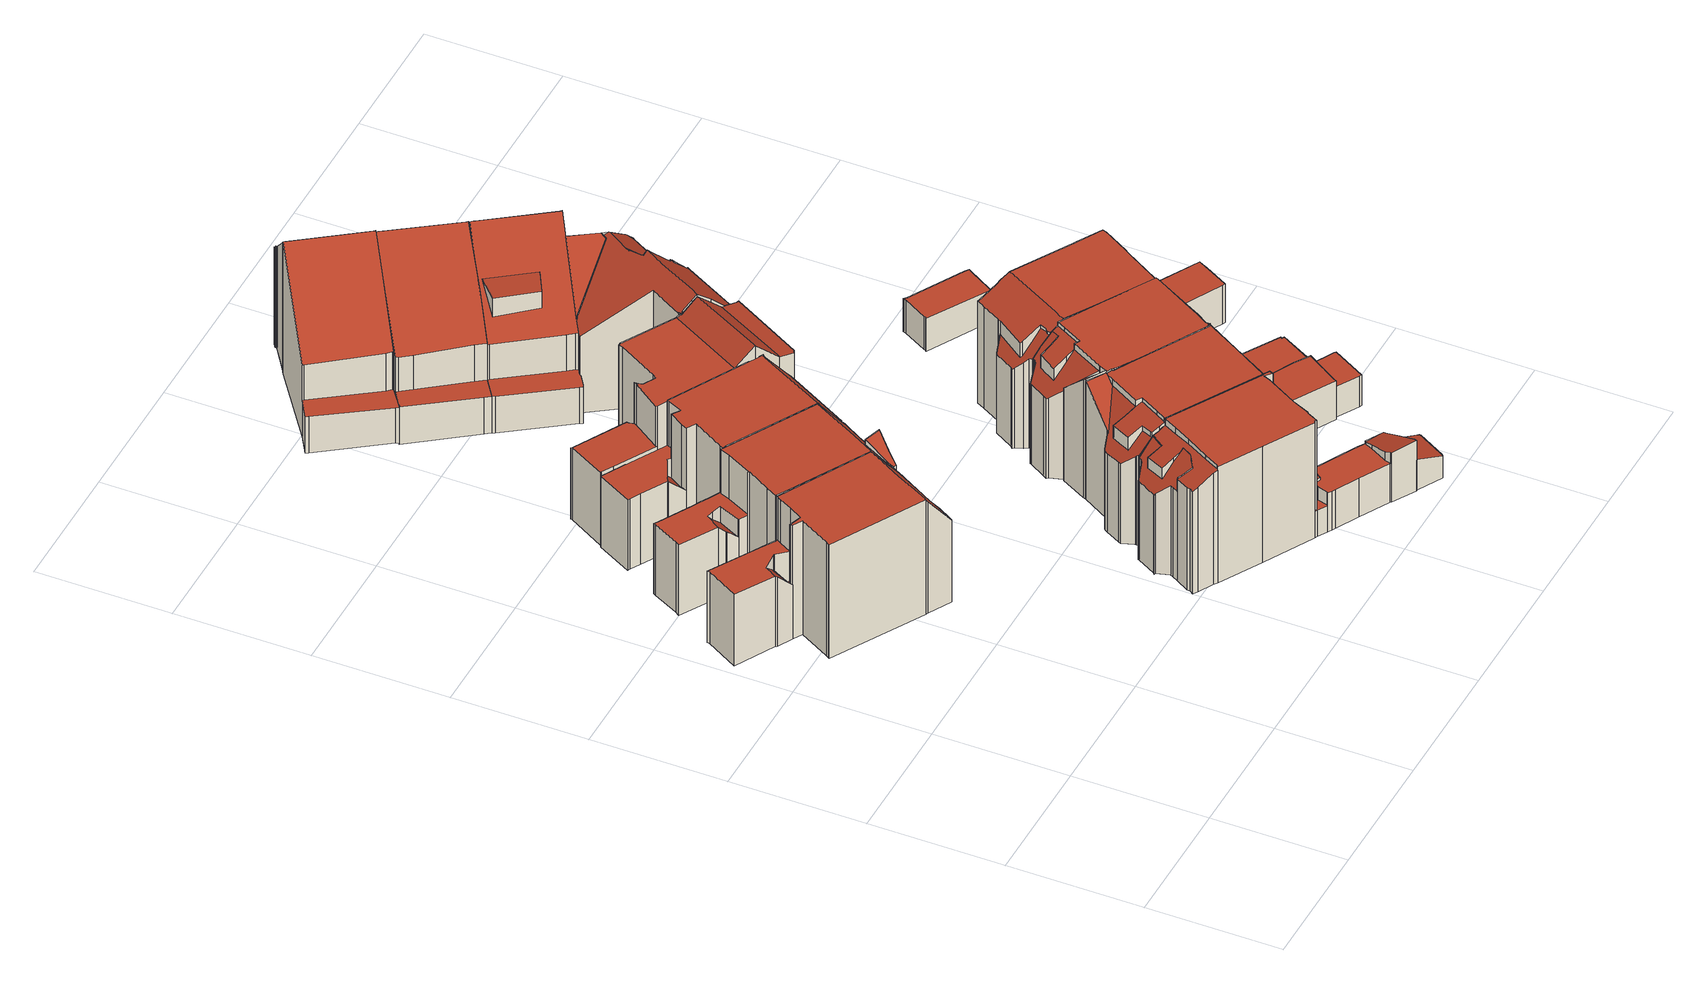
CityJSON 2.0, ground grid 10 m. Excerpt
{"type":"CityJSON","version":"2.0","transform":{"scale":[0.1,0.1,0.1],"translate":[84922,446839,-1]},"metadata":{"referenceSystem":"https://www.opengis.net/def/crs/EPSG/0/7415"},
"CityObjects":{
"building1":{"type":"Building","attributes":{"dak_type":"slanted","data_area":70.29,"data_coverage":0.923,"geconstateerd":false,"gid":18958822,"h_dak_50p":9.53,"h_dak_70p":9.56,"h_dak_max":10.87,"h_dak_min":2.19,"h_maaiveld":-0.213,"kas_warenhuis":false,"lod11_replace":false,"ondergronds_type":"above ground","oorspronkelijkbouwjaar":1921,"pw_actueel":"yes","pw_bron":"ahn3","reconstructie_methode":"tudelft3d-geoflow","reconstruction_skipped":false,"rmse_lod12":2.12,"rmse_lod13":1.29,"rmse_lod22":0.165,"rn":1,"status":"Pand in gebruik","t_run":110.4,"val3dity_codes_lod12":"[]","val3dity_codes_lod13":"[]","val3dity_codes_lod22":"[]"},"children":["building1-1"]},
"building1-1":{"type":"BuildingPart","parents":["building1"],"geometry":[{"type":"Solid","lod":"2.2","boundaries":[[[[0,1,2,3,4,5,6,7,8,9,10,11,12,13,14,15,16,17,18,19,20,21,22,23,24,25,26,27]],[[28,26,25,29]],[[30,31,32,33]],[[34,2,1,35]],[[36,3,2,34]],[[37,5,4,38,39]],[[38,4,3,36]],[[40,16,15,41]],[[42,18,17,43]],[[44,20,19,45]],[[46,47,48,49,50]],[[51,52,27,26,28]],[[53,0,27,52]],[[43,17,16,40]],[[45,19,18,42]],[[54,21,20,44]],[[41,15,14,55]],[[55,14,13,56]],[[50,49,56,57]],[[49,48,58,59]],[[59,60,61]],[[62,12,11,63]],[[57,56,13,12,62]],[[63,11,10,64]],[[65,66,67,68]],[[60,59,58,69,70]],[[71,24,23,31,30]],[[31,23,22,72]],[[72,22,21,54]],[[64,10,9,73]],[[70,69,74,67]],[[75,7,6,76]],[[33,32,66,65]],[[29,25,24,71]],[[68,67,74,47,46]],[[39,38,77,78]],[[73,9,8,79]],[[79,8,7,75]],[[76,6,5,37]],[[35,1,0,53]],[[78,77,52,51]],[[56,49,59,61,80,41,55]],[[60,70,67,66,32,31,72,54,44,45,42,43,40,41,80,61]],[[81,82,29,71,30,33,65,68,46,50,57,62,63,64,73,79,83,84]],[[47,74,69,58,48]],[[76,37,39,78,51,28,29,82,81,84,83,79,75]],[[77,38,36,34,35,53,52]]]],"semantics":{"surfaces":[{"type":"GroundSurface"},{"type":"WallSurface","on_footprint_edge":true},{"type":"WallSurface","on_footprint_edge":false},{"type":"RoofSurface"}],"values":[[0,1,2,1,1,1,1,1,1,1,2,1,1,1,1,1,1,1,2,2,2,1,1,1,2,2,1,1,1,1,2,1,2,1,2,2,1,1,1,1,2,3,3,3,3,3,3]]}}]},
"building2":{"type":"Building","attributes":{"dak_type":"slanted","data_area":67.93,"data_coverage":0.899,"geconstateerd":false,"gid":18958821,"h_dak_50p":9.55,"h_dak_70p":9.58,"h_dak_max":9.79,"h_dak_min":3.27,"h_maaiveld":-0.147,"kas_warenhuis":false,"lod11_replace":false,"ondergronds_type":"above ground","oorspronkelijkbouwjaar":1921,"pw_actueel":"yes","pw_bron":"ahn3","reconstructie_methode":"tudelft3d-geoflow","reconstruction_skipped":false,"rmse_lod12":2.14,"rmse_lod13":0.733,"rmse_lod22":0.143,"rn":1,"status":"Pand in gebruik","t_run":121.41,"val3dity_codes_lod12":"[]","val3dity_codes_lod13":"[]","val3dity_codes_lod22":"[]"},"children":["building2-1"]},
"building2-1":{"type":"BuildingPart","parents":["building2"],"geometry":[{"type":"Solid","lod":"2.2","boundaries":[[[[85,86,87,88,89,90,91,92,93,94,95,96,97,98,99,100,101,102,103,104,105,106,107,108,109,110,111,112,113,114,115,116,117,118,119,120,121]],[[122,93,92,123]],[[124,113,112,125]],[[126,109,108,127]],[[128,107,106,129]],[[130,116,115,131]],[[132,99,98,133]],[[134,135,100,99,132]],[[136,124,137,138]],[[139,114,113,124,136]],[[140,141,142,143]],[[144,117,116,130]],[[145,86,85,146]],[[29,94,93,122]],[[131,115,114,139]],[[147,96,95,148]],[[149,97,96,147]],[[148,95,94,29]],[[123,92,91,150]],[[141,90,89,151]],[[152,153,154,155]],[[151,89,88,156]],[[157,158,150,159]],[[160,161,101,100,135]],[[162,163,135,134]],[[164,111,110,165]],[[125,112,111,164]],[[133,98,97,149]],[[166,105,104,167]],[[129,106,105,166]],[[165,110,109,126]],[[168,118,117,144]],[[169,170,119,118,168]],[[171,172,170,169]],[[173,120,119,170]],[[174,121,120,173]],[[175,176,172,171]],[[159,150,91,90,141,140]],[[143,142,177,153,152]],[[156,88,87,178]],[[146,85,121,174]],[[127,108,107,128]],[[167,104,103,179]],[[180,181,182]],[[183,184,161,160]],[[185,102,101,161]],[[186,187,184,183]],[[179,103,102,185]],[[188,189,163,162]],[[181,180,187,186]],[[138,137,189,188]],[[153,177,176,175]],[[178,87,86,145]],[[155,154,158,157]],[[148,29,190,191,131,139,136,138,188,162,134,132,133,149,147]],[[159,140,143,152,155,157]],[[179,185,161,184,187,180,182,167]],[[182,181,186,183,160,135,163,189,137,124,125,164,165,126,127,128,129,166,167]],[[178,145,146,174,173,170,172,176,177,142,141,151,156]],[[158,154,153,175,171,169,168,144,130,131,191,190,29,122,123,150]]]],"semantics":{"surfaces":[{"type":"GroundSurface"},{"type":"WallSurface","on_footprint_edge":true},{"type":"WallSurface","on_footprint_edge":false},{"type":"RoofSurface"}],"values":[[0,1,1,1,1,1,1,1,2,1,2,1,1,1,1,1,1,1,1,1,2,1,2,1,2,1,1,1,1,1,1,1,1,2,1,1,2,1,2,1,1,1,1,2,2,1,2,1,2,2,2,2,1,2,3,3,3,3,3,3]]}}]},
"building3":{"type":"Building","attributes":{"dak_type":"slanted","data_area":68.79,"data_coverage":0.892,"geconstateerd":false,"gid":17145255,"h_dak_50p":9.55,"h_dak_70p":9.57,"h_dak_max":9.76,"h_dak_min":3.25,"h_maaiveld":-0.171,"kas_warenhuis":false,"lod11_replace":false,"ondergronds_type":"above ground","oorspronkelijkbouwjaar":1921,"pw_actueel":"yes","pw_bron":"ahn3","reconstructie_methode":"tudelft3d-geoflow","reconstruction_skipped":false,"rmse_lod12":2.09,"rmse_lod13":0.769,"rmse_lod22":0.0925,"rn":1,"status":"Pand in gebruik","t_run":99.47,"val3dity_codes_lod12":"[]","val3dity_codes_lod13":"[]","val3dity_codes_lod22":"[]"},"children":["building3-1"]},
"building3-1":{"type":"BuildingPart","parents":["building3"],"geometry":[{"type":"Solid","lod":"2.2","boundaries":[[[[192,193,194,195,196,197,198,199,200,201,202,203,204,205,206,207,208,209,210,211,212,213,214,215,216,217,218]],[[219,192,218,220]],[[221,211,210,222]],[[222,210,209,223]],[[224,208,207,225]],[[226,215,227]],[[223,209,208,224]],[[228,205,204,229]],[[225,207,206,230]],[[231,232,233,234]],[[227,215,214,235]],[[236,237,238,239]],[[235,240,241,242]],[[237,236,230]],[[240,214,213,243]],[[244,212,211,221]],[[245,246,247,248]],[[139,201,200,249]],[[250,199,198,251]],[[246,195,194,252]],[[252,194,193,253]],[[251,198,197,254]],[[254,197,196,255]],[[249,200,199,250]],[[256,203,202,257]],[[230,206,205,228]],[[242,241,258,259]],[[214,240,235]],[[255,196,195,246,245]],[[220,218,217,247]],[[260,216,215,226]],[[248,247,217,216,260]],[[261,262,229,263]],[[263,229,204,203,256]],[[234,233,264,265,261]],[[259,258,232,231]],[[239,238,264,233]],[[243,213,212,244]],[[257,202,201,139]],[[265,262,261]],[[253,193,192,219]],[[240,243,244,221,222,223,224,225,230,236,239,233,232,258,241]],[[234,261,263,256,257,139,249,250,266,267,227,235,242,259,231]],[[264,238,237,230,228,229,262,265]],[[253,219,220,247,246,252]],[[245,248,260,226,227,267,266,250,251,254,255]]]],"semantics":{"surfaces":[{"type":"GroundSurface"},{"type":"WallSurface","on_footprint_edge":true},{"type":"WallSurface","on_footprint_edge":false},{"type":"RoofSurface"}],"values":[[0,1,1,1,1,1,1,1,1,2,1,2,2,2,1,1,2,1,1,1,1,1,1,1,1,1,2,1,1,1,1,1,2,1,2,2,2,1,1,2,1,3,3,3,3,3]]}}]},
"building4":{"type":"Building","attributes":{"dak_type":"slanted","data_area":73.43,"data_coverage":0.914,"geconstateerd":false,"gid":18958820,"h_dak_50p":9.5,"h_dak_70p":9.53,"h_dak_max":10.8,"h_dak_min":5.99,"h_maaiveld":-0.148,"kas_warenhuis":false,"lod11_replace":false,"ondergronds_type":"above ground","oorspronkelijkbouwjaar":1916,"pw_actueel":"yes","pw_bron":"ahn3","reconstructie_methode":"tudelft3d-geoflow","reconstruction_skipped":false,"rmse_lod12":1.56,"rmse_lod13":0.451,"rmse_lod22":0.0338,"rn":1,"status":"Pand in gebruik","t_run":101.87,"val3dity_codes_lod12":"[]","val3dity_codes_lod13":"[]","val3dity_codes_lod22":"[]"},"children":["building4-1"]},
"building4-1":{"type":"BuildingPart","parents":["building4"],"geometry":[{"type":"Solid","lod":"2.2","boundaries":[[[[268,269,270,271,272,273,274,275,276,277,278,279,280,281,282,283,284,285,286,287,288,289,290,291,292,293,294,295,296,297,298]],[[299,290,289,300]],[[301,280,279,302]],[[303,276,275,304]],[[305,281,280,301]],[[304,275,274,306,307]],[[307,306,308,309]],[[306,274,273,310]],[[311,297,296,312]],[[313,272,271,314]],[[314,271,270,315]],[[316,277,276,303]],[[317,278,277,316]],[[318,282,281,305]],[[319,291,290,299]],[[320,292,291,319]],[[300,289,288,321]],[[322,293,292,320]],[[323,284,283,324]],[[324,283,282,318]],[[302,279,278,317]],[[321,288,287,325]],[[326,298,297,311]],[[309,308,327,328]],[[310,273,272,313]],[[329,295,294,330]],[[330,294,293,322]],[[315,270,269,331]],[[332,268,298,326]],[[333,286,285,334]],[[334,285,284,323]],[[325,287,286,333]],[[331,269,268,332]],[[328,327,312,335]],[[335,312,296,295,329]],[[300,321,325,336,322,320,319,299]],[[330,322,336,325,333,334,337]],[[315,331,332,326,311,312,327,308,306,310,313,314]],[[338,329,330,337,334,323,324,318,339]],[[335,329,338,339,318,305,301,302,317,316,303,304,307,309,328]]]],"semantics":{"surfaces":[{"type":"GroundSurface"},{"type":"WallSurface","on_footprint_edge":true},{"type":"WallSurface","on_footprint_edge":false},{"type":"RoofSurface"}],"values":[[0,1,1,1,1,1,2,1,1,1,1,1,1,1,1,1,1,1,1,1,1,1,1,2,1,1,1,1,1,1,1,1,1,2,1,3,3,3,3,3]]}}]},
"building5":{"type":"Building","attributes":{"dak_type":"slanted","data_area":80.38,"data_coverage":0.879,"geconstateerd":false,"gid":18958407,"h_dak_50p":9.59,"h_dak_70p":9.64,"h_dak_max":9.88,"h_dak_min":1.68,"h_maaiveld":-0.199,"kas_warenhuis":false,"lod11_replace":false,"ondergronds_type":"above ground","oorspronkelijkbouwjaar":1921,"pw_actueel":"yes","pw_bron":"ahn3","reconstructie_methode":"tudelft3d-geoflow","reconstruction_skipped":false,"rmse_lod12":3.98,"rmse_lod13":0.868,"rmse_lod22":0.518,"rn":1,"status":"Pand in gebruik","t_run":152.24,"val3dity_codes_lod12":"[]","val3dity_codes_lod13":"[]","val3dity_codes_lod22":"[]"},"children":["building5-1"]},
"building5-1":{"type":"BuildingPart","parents":["building5"],"geometry":[{"type":"Solid","lod":"2.2","boundaries":[[[[340,341,342,343,344,345,346,347,348,349,350,351,352,353,354,355,356,357,358,359,360,361,362,363,364,365,366,367,368,369,370,371,372,373,374,375,376,377,378,379,380,381,382,383,384,385,386,387,388,389]],[[390,357,356,391]],[[392,366,365,393]],[[394,367,366,392,395]],[[396,362,361,397]],[[398,360,359,399]],[[397,361,360,398]],[[400,358,357,390]],[[401,402,403]],[[391,356,355,404]],[[405,349,348,406]],[[407,350,349,405]],[[408,385,384,409]],[[410,411,412,413]],[[406,348,347,414]],[[409,384,383,415]],[[416,381,380,417]],[[418,386,385,408]],[[419,420,421,422]],[[393,365,364,423,424]],[[423,364,363,425]],[[425,363,362,396]],[[426,427,428,429]],[[430,353,352,431]],[[417,380,379,432]],[[432,379,378,433]],[[434,435,436,437]],[[438,439,431,440]],[[440,431,352,351,441]],[[442,443,444,445]],[[446,354,353,430]],[[443,442,403]],[[433,378,377,428]],[[415,383,382,447]],[[447,382,381,416]],[[414,347,346,448]],[[449,450,374,373,451]],[[452,341,340,453]],[[453,340,389,454]],[[455,372,371,456]],[[457,370,369,458]],[[459,368,367,394]],[[460,458,369,368,459]],[[461,462,463,464]],[[465,345,344,466,467]],[[468,469,470,435,434]],[[451,373,372,455]],[[467,466,471,472]],[[466,344,343,473]],[[474,468,475,476]],[[464,463,469,468,474]],[[437,436,450,449]],[[441,351,350,407]],[[444,477,445]],[[445,477,439,438]],[[478,479,448,480]],[[480,448,346,345,465]],[[476,475,411,410]],[[481,482,479,478]],[[483,484,482,481]],[[485,486,387,386,418,487]],[[487,418,488,489]],[[489,488,427,426]],[[490,491,492,493]],[[493,492,486,485]],[[454,389,388,494]],[[495,375,374,450]],[[496,497,498,499]],[[500,376,375,495]],[[494,388,387,486]],[[499,498,491,490]],[[429,428,377,376,500,501]],[[501,500,497,496]],[[472,471,502,503]],[[504,505,342,341,452]],[[503,502,462,461]],[[473,343,342,505]],[[506,507,505,504]],[[404,355,354,446]],[[399,359,358,400]],[[508,509,510,511]],[[402,401,512,513]],[[513,512,514]],[[422,421,514]],[[515,516,509,508]],[[424,423,516,515]],[[517,518,519,520]],[[395,392,518,517]],[[413,412,458,460]],[[456,371,370,457]],[[521,522,507,506]],[[435,470,522,521]],[[511,510,420,419]],[[520,519,484,483]],[[413,460,459,394,395,517,520,483,481,478,480,465,467,472,503,461,464,474,476,410]],[[437,449,451,455,456,457,458,412,411,475,468,434]],[[501,496,499,490,493,485,487,489,426,429]],[[420,510,509,516,423,425,396,397,398,399,400,390,391,404,446,430,431,439,477,444,443,403,402,513,514,421]],[[422,514,512,401,403,442,445,438,440,441,407,405,406,414,448,479,482,484,519,518,392,393,424,515,508,511,419]],[[505,507,522,470,469,463,462,502,471,466,473]],[[435,521,506,504,452,453,454,494,486,492,491,498,497,500,495,450,436]],[[417,432,433,428,427,488,418,408,409,415,447,416]]]],"semantics":{"surfaces":[{"type":"GroundSurface"},{"type":"WallSurface","on_footprint_edge":true},{"type":"WallSurface","on_footprint_edge":false},{"type":"RoofSurface"}],"values":[[0,1,1,1,1,1,1,1,2,1,1,1,1,2,1,1,1,1,2,1,1,1,2,1,1,1,2,2,1,2,1,2,1,1,1,1,1,1,1,1,1,1,1,2,1,2,1,2,1,2,2,2,1,2,2,2,1,2,2,2,1,2,2,2,2,1,1,2,1,1,2,1,2,2,1,2,1,2,1,1,2,2,2,2,2,2,2,2,2,1,2,2,2,2,3,3,3,3,3,3,3,3]]}}]},
"building6":{"type":"Building","attributes":{"dak_type":"slanted","data_area":63.73,"data_coverage":0.899,"geconstateerd":false,"gid":17147229,"h_dak_50p":8.89,"h_dak_70p":9.85,"h_dak_max":11.41,"h_dak_min":3.09,"h_maaiveld":0.076,"kas_warenhuis":false,"lod11_replace":false,"ondergronds_type":"above ground","oorspronkelijkbouwjaar":1927,"pw_actueel":"yes","pw_bron":"ahn3","reconstructie_methode":"tudelft3d-geoflow","reconstruction_skipped":false,"rmse_lod12":2.93,"rmse_lod13":2.27,"rmse_lod22":0.0797,"rn":1,"status":"Pand in gebruik","t_run":150.32,"val3dity_codes_lod12":"[]","val3dity_codes_lod13":"[]","val3dity_codes_lod22":"[]"},"children":["building6-1"]},
"building6-1":{"type":"BuildingPart","parents":["building6"],"geometry":[{"type":"Solid","lod":"2.2","boundaries":[[[[523,524,525,526,527,528,529,530,531,532,533,534,535,536,537,538,539,540,541,542,543,544,545,546,547,548,549,550]],[[551,540,539,552]],[[553,554,555,556]],[[557,544,543,558]],[[558,543,542,559]],[[560,545,544,557]],[[561,529,528,562]],[[563,564,548,547,565]],[[566,567,564,563]],[[568,569,567,566]],[[570,546,545,560]],[[571,535,534,572]],[[562,528,527,573]],[[574,537,536,575]],[[575,536,535,571]],[[565,547,546,570]],[[576,541,540,551]],[[559,542,541,576]],[[577,578,532,531,579]],[[573,527,526,580]],[[581,533,532,578]],[[572,534,533,581]],[[552,539,538,582,583]],[[582,538,537,574]],[[584,585,554,553]],[[583,582,585,584]],[[586,530,529,561]],[[579,531,530,586]],[[556,555,578,577]],[[587,525,524,588]],[[589,549,548,564]],[[580,526,525,587,590]],[[590,587,569,568]],[[588,524,523,591]],[[592,550,549,589]],[[591,523,550,592]],[[556,577,579,593,594,552,583,584,553]],[[585,582,574,575,571,572,581,578,555,554]],[[552,594,593,579,586,561,562,573,580,590,568,566,563,565,570,560,557,558,559,576,551]],[[588,591,592,589,564,567,569,587]]]],"semantics":{"surfaces":[{"type":"GroundSurface"},{"type":"WallSurface","on_footprint_edge":true},{"type":"WallSurface","on_footprint_edge":false},{"type":"RoofSurface"}],"values":[[0,1,2,1,1,1,1,1,2,2,1,1,1,1,1,1,1,1,1,1,1,1,1,1,2,2,1,1,2,1,1,1,2,1,1,1,3,3,3,3]]}}]},
"building7":{"type":"Building","attributes":{"dak_type":"slanted","data_area":62.8,"data_coverage":0.894,"geconstateerd":false,"gid":18954935,"h_dak_50p":8.92,"h_dak_70p":9.88,"h_dak_max":11.65,"h_dak_min":3.03,"h_maaiveld":0.023,"kas_warenhuis":false,"lod11_replace":false,"ondergronds_type":"above ground","oorspronkelijkbouwjaar":1927,"pw_actueel":"yes","pw_bron":"ahn3","reconstructie_methode":"tudelft3d-geoflow","reconstruction_skipped":false,"rmse_lod12":2.79,"rmse_lod13":1.5,"rmse_lod22":0.082,"rn":1,"status":"Pand in gebruik","t_run":142.11,"val3dity_codes_lod12":"[]","val3dity_codes_lod13":"[]","val3dity_codes_lod22":"[]"},"children":["building7-1"]},
"building7-1":{"type":"BuildingPart","parents":["building7"],"geometry":[{"type":"Solid","lod":"2.2","boundaries":[[[[595,596,597,598,599,600,601,602,603,604,605,606,607,608,609,610,611,612,613,614,615,616,617,618,619,620,621]],[[622,596,623]],[[623,596,595,624]],[[625,597,596,622]],[[624,595,621,626]],[[626,621,620,562]],[[627,616,615,628,629]],[[629,628,630,631]],[[631,630,632,633]],[[634,635,609,608,636]],[[637,606,605,638]],[[639,604,603,640]],[[562,620,619,641]],[[638,605,604,639]],[[641,619,618,561]],[[642,607,606,637]],[[643,614,613,644]],[[628,615,614,643]],[[644,613,612,645]],[[646,610,609,635]],[[636,608,607,642]],[[647,601,600,648]],[[649,602,601,647]],[[640,603,602,649]],[[650,611,610,646]],[[651,652,622,623]],[[633,632,653,654]],[[654,653,635,634]],[[655,617,616,627]],[[561,618,617,655]],[[648,600,599,652,651]],[[656,598,597,625]],[[652,599,598,656]],[[645,612,611,650]],[[642,657,658,627,629,631,633,654,634,636]],[[653,632,630,628,643,644,645,650,646,635]],[[639,640,649,647,648,651,623,624,626,562,641,561,655,627,658,657,642,637,638]],[[652,656,625,622]]]],"semantics":{"surfaces":[{"type":"GroundSurface"},{"type":"WallSurface","on_footprint_edge":true},{"type":"WallSurface","on_footprint_edge":false},{"type":"RoofSurface"}],"values":[[0,1,1,1,1,1,1,2,2,1,1,1,1,1,1,1,1,1,1,1,1,1,1,1,1,2,2,2,1,1,1,1,1,1,3,3,3,3]]}}]},
"building8":{"type":"Building","attributes":{"dak_type":"slanted","data_area":86.64,"data_coverage":0.91,"geconstateerd":false,"gid":17147215,"h_dak_50p":9.63,"h_dak_70p":9.66,"h_dak_max":9.9,"h_dak_min":1.99,"h_maaiveld":-0.225,"kas_warenhuis":false,"lod11_replace":false,"ondergronds_type":"above ground","oorspronkelijkbouwjaar":1921,"pw_actueel":"yes","pw_bron":"ahn3","reconstructie_methode":"tudelft3d-geoflow","reconstruction_skipped":false,"rmse_lod12":3.9,"rmse_lod13":1.03,"rmse_lod22":0.169,"rn":1,"status":"Pand in gebruik","t_run":165.43,"val3dity_codes_lod12":"[]","val3dity_codes_lod13":"[]","val3dity_codes_lod22":"[]"},"children":["building8-1"]},
"building8-1":{"type":"BuildingPart","parents":["building8"],"geometry":[{"type":"Solid","lod":"2.2","boundaries":[[[[659,660,661,662,663,664,665,666,667,668,669,670,671,672,673,674,675,364,363,676,677,678,679,680,681,682,683,684,685,686,687,688,689,690,691,692]],[[693,684,683,694]],[[695,696,697,698]],[[699,700,701]],[[702,703,704,705]],[[706,679,678,707]],[[708,675,674,709]],[[710,711,687,686,712]],[[711,710,701]],[[713,688,687,711]],[[714,423,364,675,708]],[[715,716,696,695]],[[717,666,665,718,719]],[[720,662,661,721]],[[722,676,363,723]],[[724,677,676,722]],[[707,678,677,724]],[[725,682,681,726]],[[727,685,684,693,728]],[[712,686,685,727]],[[729,730,709,731]],[[731,709,674,673,703,702]],[[732,733,734,735]],[[736,670,669,737]],[[738,671,670,736]],[[739,740,691,690,741]],[[742,743,740,739]],[[741,690,689,744]],[[721,661,660,745]],[[746,747,745,748]],[[749,659,692,750]],[[694,683,751]],[[751,683,682,725]],[[698,697,423,714]],[[752,753,733,732]],[[700,699,753,752]],[[705,704,743,742]],[[718,665,664,754]],[[754,664,663,755]],[[755,663,662,720]],[[719,718,756,757]],[[757,756,747,746]],[[758,680,679,706]],[[726,681,680,758]],[[759,760,761,762]],[[728,693,763]],[[760,759,753]],[[744,689,688,713]],[[723,363,364,423]],[[762,761,716,715]],[[703,673,672,764]],[[737,669,668,765]],[[765,668,667,766]],[[735,734,730,729]],[[748,745,660,659,749]],[[750,692,691,740]],[[764,672,671,738]],[[766,667,666,717]],[[709,730,734,733,753,759,762,715,695,698,714,708]],[[728,763,699,701,710,712,727]],[[755,720,721,745,747,756,718,754]],[[716,761,760,753,699,763,693,694,751,725,726,758,706,707,724,722,723,423,697,696]],[[741,744,713,711,701,700,752,732,735,729,731,702,705,742,739]],[[764,738,736,737,765,766,717,719,757,746,748,749,750,740,743,704,703]]]],"semantics":{"surfaces":[{"type":"GroundSurface"},{"type":"WallSurface","on_footprint_edge":true},{"type":"WallSurface","on_footprint_edge":false},{"type":"RoofSurface"}],"values":[[0,1,2,2,2,1,1,1,2,1,1,2,1,1,1,1,1,1,1,1,2,1,2,1,1,1,2,1,1,2,1,1,1,2,2,2,2,1,1,1,2,2,1,1,2,2,2,1,1,2,1,1,1,2,1,1,1,1,3,3,3,3,3,3]]}}]},
"building9":{"type":"Building","attributes":{"dak_type":"slanted","data_area":62.8,"data_coverage":0.889,"geconstateerd":false,"gid":18958753,"h_dak_50p":8.84,"h_dak_70p":9.79,"h_dak_max":11.39,"h_dak_min":3.06,"h_maaiveld":-0.042,"kas_warenhuis":false,"lod11_replace":false,"ondergronds_type":"above ground","oorspronkelijkbouwjaar":1927,"pw_actueel":"yes","pw_bron":"ahn3","reconstructie_methode":"tudelft3d-geoflow","reconstruction_skipped":false,"rmse_lod12":2.94,"rmse_lod13":2.74,"rmse_lod22":0.218,"rn":1,"status":"Pand in gebruik","t_run":107.09,"val3dity_codes_lod12":"[]","val3dity_codes_lod13":"[]","val3dity_codes_lod22":"[]"},"children":["building9-1"]},
"building9-1":{"type":"BuildingPart","parents":["building9"],"geometry":[{"type":"Solid","lod":"2.2","boundaries":[[[[767,768,769,770,771,772,773,610,609,774,775,776,777,606,778,779,780,781,782,783,784,785,786,787,788,789,790,791,792]],[[793,782,781,794]],[[795,778,606,796]],[[646,610,773,797]],[[798,775,774,799]],[[800,772,771,801]],[[802,789,788,803]],[[801,771,770,804]],[[804,770,769,805]],[[796,606,777,806]],[[807,776,775,798]],[[808,792,791,809]],[[810,790,789,802]],[[797,773,772,800]],[[811,635,812,813]],[[635,609,610,646]],[[814,767,792,808]],[[815,816,817]],[[818,819,816,815]],[[809,791,790,810]],[[820,779,778,795]],[[799,774,609,635,811]],[[819,818,821]],[[806,777,776,807]],[[822,823,794,824]],[[825,805,769,768,826]],[[827,828,805,825]],[[813,812,829,830]],[[826,768,767,814]],[[824,794,781,780,831]],[[831,780,779,820]],[[823,785,784,832]],[[832,784,783,833]],[[833,783,782,793]],[[834,787,786,835]],[[803,788,787,834]],[[835,786,785,823,822]],[[830,829,828,827]],[[635,646,797,800,801,804,805,828,829,812]],[[822,824,831,820,795,796,806,836,837,838,809,810,802,803,834,835]],[[806,807,798,799,811,813,830,827,825,826,814,808,809,838,837,836],[821,817,816,819]],[[821,818,815,817]],[[833,793,794,823,832]]]],"semantics":{"surfaces":[{"type":"GroundSurface"},{"type":"WallSurface","on_footprint_edge":true},{"type":"WallSurface","on_footprint_edge":false},{"type":"RoofSurface"}],"values":[[0,1,1,1,1,1,1,1,1,1,1,1,1,1,2,1,1,2,2,1,1,1,2,1,2,1,2,2,1,1,1,1,1,1,1,1,1,2,3,3,3,3,3]]}}]},
"building10":{"type":"Building","attributes":{"dak_type":"slanted","data_area":62.67,"data_coverage":0.908,"geconstateerd":false,"gid":18958747,"h_dak_50p":9.16,"h_dak_70p":9.76,"h_dak_max":10.77,"h_dak_min":6.38,"h_maaiveld":-0.145,"kas_warenhuis":false,"lod11_replace":false,"ondergronds_type":"above ground","oorspronkelijkbouwjaar":1914,"pw_actueel":"yes","pw_bron":"ahn3","reconstructie_methode":"tudelft3d-geoflow","reconstruction_skipped":false,"rmse_lod12":1.14,"rmse_lod13":1.15,"rmse_lod22":0.0331,"rn":1,"status":"Pand in gebruik","t_run":98.37,"val3dity_codes_lod12":"[]","val3dity_codes_lod13":"[]","val3dity_codes_lod22":"[]"},"children":["building10-1"]},
"building10-1":{"type":"BuildingPart","parents":["building10"],"geometry":[{"type":"Solid","lod":"2.2","boundaries":[[[[839,840,285,841,284,283,842,843,844,845,846,847,848,849,850,851,852,853,854,855,856,857,858,859,860,861,862,863]],[[864,863,862,865]],[[866,867,868,869]],[[870,871,872,873]],[[871,857,856,874]],[[875,842,876]],[[877,283,284,878]],[[876,842,283,877]],[[878,284,841,879]],[[880,846,845,881]],[[882,853,852,883]],[[867,847,846,880]],[[884,849,848,885]],[[886,285,840,887]],[[888,849,884]],[[889,890,891]],[[892,854,853,882]],[[893,855,854,892]],[[885,848,847,867,866]],[[894,851,850,895]],[[895,850,849,888]],[[879,841,285,886]],[[896,839,863,864]],[[897,844,843,898]],[[898,843,842,875]],[[881,845,844,897]],[[874,856,855,893]],[[883,852,851,894]],[[899,900,890,889]],[[887,840,839,896]],[[901,859,858,902]],[[903,860,859,901]],[[869,868,900,899]],[[873,872,904,905]],[[906,907,908,909]],[[902,858,857,871,870]],[[905,904,910,911]],[[912,861,860,903]],[[865,862,861,912]],[[909,908,913]],[[914,915,907,906]],[[911,910,915,914]],[[869,899,889,916,885,866]],[[910,904,872,871,874,893,892,882,891,917,913,908,907,915]],[[902,870,873,905,911,914,918,919,886,887,896,864,865,912,903,901]],[[882,883,894,895,888,884,885,916,889,891]],[[917,891,890,900,868,867,880,881,897,898,875,876,877,878,879,886,919,918,914,906,909,913]]]],"semantics":{"surfaces":[{"type":"GroundSurface"},{"type":"WallSurface","on_footprint_edge":true},{"type":"WallSurface","on_footprint_edge":false},{"type":"RoofSurface"}],"values":[[0,1,2,2,1,1,1,1,1,1,1,1,1,1,1,2,1,1,1,1,1,1,1,1,1,1,1,1,2,1,1,1,2,2,2,1,2,1,1,2,2,2,3,3,3,3,3]]}}]},
"building11":{"type":"Building","attributes":{"dak_type":"slanted","data_area":78.03,"data_coverage":0.908,"geconstateerd":false,"gid":17145716,"h_dak_50p":9.64,"h_dak_70p":9.69,"h_dak_max":9.92,"h_dak_min":1.93,"h_maaiveld":-0.222,"kas_warenhuis":false,"lod11_replace":false,"ondergronds_type":"above ground","oorspronkelijkbouwjaar":1921,"pw_actueel":"yes","pw_bron":"ahn3","reconstructie_methode":"tudelft3d-geoflow","reconstruction_skipped":false,"rmse_lod12":3.6,"rmse_lod13":0.587,"rmse_lod22":0.362,"rn":1,"status":"Pand in gebruik","t_run":123.56,"val3dity_codes_lod12":"[]","val3dity_codes_lod13":"[]","val3dity_codes_lod22":"[]"},"children":["building11-1"]},
"building11-1":{"type":"BuildingPart","parents":["building11"],"geometry":[{"type":"Solid","lod":"2.2","boundaries":[[[[920,921,922,923,924,925,926,927,928,929,688,930,686,931,932,933,934,935,936,937,938,939,940,941,942,943,944,945,946,947,948,949,950,951,952,953,954,955,956]],[[957,940,939,958]],[[959,935,934,960]],[[958,939,938,961]],[[962,963,964,965]],[[961,938,937,966]],[[967,953,952,968]],[[969,954,953,967]],[[970,930,688,971]],[[965,964,972,973]],[[974,944,943,975]],[[976,941,940,957]],[[977,923,922,978]],[[979,980,981]],[[982,983,980,984]],[[960,934,933,985]],[[966,937,936,986]],[[987,988,981]],[[988,987,989,990]],[[990,989,932,931,991]],[[985,933,932,989]],[[992,993,994]],[[984,980,979,993,992]],[[971,688,929,995]],[[968,952,951,996]],[[996,951,950,997]],[[998,924,923,977,999]],[[1000,1001,1002,1003]],[[1004,1005,1006,1007]],[[1008,1009,1010,1011]],[[1012,942,941,976]],[[975,943,942,1012]],[[1013,945,944,974]],[[1014,927,926,1015]],[[1016,949,948,1017]],[[1018,1017,948,947,1019]],[[997,950,949,1016]],[[991,931,686,1020]],[[1021,970,994]],[[1022,928,927,1014]],[[1023,925,924,998]],[[1020,686,930,970,1021]],[[986,936,935,959]],[[1024,1025,963,962]],[[1025,1024,1026]],[[1027,920,956,1028]],[[1028,956,955,1029]],[[1029,955,954,969]],[[1030,1031,983,982]],[[1032,946,945,1013]],[[973,972,983]],[[1033,1032,1034,1035]],[[1035,1034,1031,1030]],[[1036,1037,1038,1039]],[[1040,1041,1037,1036]],[[1011,1010,1005,1004]],[[978,922,921,1006]],[[999,977,1041,1040]],[[1039,1038,1042,1043]],[[1019,947,946,1032,1033]],[[1043,1042,1044,1001,1000]],[[1001,1044,1009,1008]],[[1003,1002,1017,1018]],[[1015,926,925,1023]],[[995,929,928,1022]],[[1007,1006,921,920,1027]],[[1020,1021,994,993,979,981,988,990,991]],[[1028,1029,969,967,968,996,997,1016,1017,1002,1001,1008,1011,1004,1007,1027]],[[965,973,983,1031,1034,1032,1013,1026,1024,962]],[[972,964,963,1025,1026,1013,974,975,1012,976,957,958,961,966,986,959,960,985,989,987,981,980,983]],[[1042,1038,1037,1041,977,978,1006,1005,1010,1009,1044]],[[1015,1023,998,999,1040,1036,1039,1043,1000,1003,1018,1019,1033,1035,1030,982,984,992,994,970,971,995,1022,1014]]]],"semantics":{"surfaces":[{"type":"GroundSurface"},{"type":"WallSurface","on_footprint_edge":true},{"type":"WallSurface","on_footprint_edge":false},{"type":"RoofSurface"}],"values":[[0,1,1,1,2,1,1,1,1,2,1,1,1,2,2,1,1,2,2,1,1,2,2,1,1,1,1,2,2,2,1,1,1,1,1,1,1,1,2,1,1,1,1,2,2,1,1,1,2,1,2,2,2,2,2,2,1,2,2,1,2,2,2,1,1,1,3,3,3,3,3,3]]}}]},
"building12":{"type":"Building","attributes":{"dak_type":"slanted","data_area":75.1,"data_coverage":0.887,"geconstateerd":false,"gid":18958508,"h_dak_50p":9.64,"h_dak_70p":9.7,"h_dak_max":9.93,"h_dak_min":1.99,"h_maaiveld":-0.189,"kas_warenhuis":false,"lod11_replace":false,"ondergronds_type":"above ground","oorspronkelijkbouwjaar":1921,"pw_actueel":"yes","pw_bron":"ahn3","reconstructie_methode":"tudelft3d-geoflow","reconstruction_skipped":false,"rmse_lod12":3.51,"rmse_lod13":0.617,"rmse_lod22":0.273,"rn":1,"status":"Pand in gebruik","t_run":130.28,"val3dity_codes_lod12":"[]","val3dity_codes_lod13":"[]","val3dity_codes_lod22":"[]"},"children":["building12-1"]},
"building12-1":{"type":"BuildingPart","parents":["building12"],"geometry":[{"type":"Solid","lod":"2.2","boundaries":[[[[1045,1046,1047,1048,1049,1050,1051,1052,1053,1054,943,1055,1056,1057,1058,1059,1060,1061,1062,1063,1064,1065,1066,1067,1068,1069,1070,1071,1072,1073,1074,1075,1076,1077,1078,1079,1080,1081]],[[1082,1060,1059,1083]],[[1084,1061,1060,1082]],[[1085,1046,1045,1086]],[[1087,1088,1089,1090]],[[1091,1092,1093,1094]],[[1095,1061,1084]],[[1096,1056,1055,1097]],[[1098,1057,1056,1096]],[[1099,1063,1062,1100,1101]],[[1102,1066,1065,1103]],[[1104,1048,1047,1105]],[[1106,1064,1063,1099]],[[1107,1072,1071,1108]],[[1109,1081,1080,1110]],[[1086,1045,1081,1109]],[[1111,1073,1072,1107]],[[1112,1113,1114,1115]],[[1116,1117,1113,1112]],[[1110,1080,1079,1118]],[[1103,1065,1064,1106]],[[1119,1067,1066,1102]],[[1120,1068,1067,1119]],[[1115,1114,1074,1073,1111]],[[1121,1104,1117,1116]],[[1122,1123,1054,1053,1124]],[[1125,1052,1051,1126]],[[1127,1070,1069,1128]],[[1129,1077,1076,1130]],[[1131,1078,1077,1129]],[[1128,1069,1068,1120]],[[1108,1071,1070,1127]],[[1130,1076,1075,1132]],[[1133,943,1054,1123]],[[1134,1135,1123,1122]],[[1100,1062,1061,1095]],[[1101,1100,1088,1087]],[[1083,1059,1058,1136]],[[1136,1058,1057,1098]],[[1090,1089,1092,1091]],[[1137,1138,1135,1134]],[[1139,1050,1049,1140]],[[1124,1053,1052,1125]],[[1097,1055,943,1133]],[[1126,1051,1050,1139]],[[1140,1049,1048,1104,1121]],[[1094,1093,1138,1137]],[[1132,1075,1074,1114]],[[1118,1079,1078,1131]],[[1105,1047,1046,1085]],[[1097,1133,1123,1135,1138,1093,1092,1089,1088,1100,1095,1084,1082,1083,1136,1098,1096]],[[1137,1134,1122,1124,1125,1126,1141,1142,1108,1127,1128,1120,1119,1102,1103,1106,1099,1101,1087,1090,1091,1094]],[[1139,1140,1121,1116,1112,1115,1111,1107,1108,1142,1141,1126]],[[1104,1105,1085,1086,1109,1110,1118,1131,1129,1130,1132,1114,1113,1117]]]],"semantics":{"surfaces":[{"type":"GroundSurface"},{"type":"WallSurface","on_footprint_edge":true},{"type":"WallSurface","on_footprint_edge":false},{"type":"RoofSurface"}],"values":[[0,1,1,1,2,2,1,1,1,1,1,1,1,1,1,1,1,2,2,1,1,1,1,1,2,1,1,1,1,1,1,1,1,1,2,1,2,1,1,2,2,1,1,1,1,1,2,1,1,1,3,3,3,3]]}}]},
"building13":{"type":"Building","attributes":{"dak_type":"horizontal","data_area":10.61,"data_coverage":0.812,"geconstateerd":false,"gid":18958510,"h_dak_50p":2.64,"h_dak_70p":2.65,"h_dak_max":2.8,"h_dak_min":2.58,"h_maaiveld":-0.087,"kas_warenhuis":false,"lod11_replace":false,"ondergronds_type":"above ground","oorspronkelijkbouwjaar":1963,"pw_actueel":"yes","pw_bron":"ahn3","reconstructie_methode":"tudelft3d-geoflow","reconstruction_skipped":false,"rmse_lod12":0.025,"rmse_lod13":0.026,"rmse_lod22":0.0172,"rn":1,"status":"Pand in gebruik","t_run":29.34,"val3dity_codes_lod12":"[]","val3dity_codes_lod13":"[]","val3dity_codes_lod22":"[]"},"children":["building13-1"]},
"building13-1":{"type":"BuildingPart","parents":["building13"],"geometry":[{"type":"Solid","lod":"2.2","boundaries":[[[[1143,1144,1145,1146,1147,1148,1149,1150,1151,1152,1153,1154]],[[1155,1145,1144,1156]],[[1157,1149,1148,1158]],[[1159,1150,1149,1157]],[[1160,1154,1153,1161]],[[1162,1143,1154,1160]],[[1158,1148,1147,1163]],[[1156,1144,1143,1162]],[[1161,1153,1152,1164]],[[1165,1151,1150,1159]],[[1164,1152,1151,1165]],[[1166,1146,1145,1155]],[[1163,1147,1146,1166]],[[1156,1162,1160,1161,1164,1165,1159,1157,1158,1163,1166,1155]]]],"semantics":{"surfaces":[{"type":"GroundSurface"},{"type":"WallSurface","on_footprint_edge":true},{"type":"RoofSurface"}],"values":[[0,1,1,1,1,1,1,1,1,1,1,1,1,2]]}}]}
},
"vertices":[
[145,278,8],[146,268,8],[142,262,8],[138,254,8],[134,257,8],[128,247,8],[127,245,8],[110,254,8],[108,255,8],[41,293,8],[42,294,8],[43,296,8],[56,319,8],[49,323,8],[38,329,8],[37,330,8],[8,346,8],[22,370,8],[22,372,8],[24,371,8],[51,356,8],[60,351,8],[70,345,8],[71,345,8],[76,342,8],[137,308,8],[156,298,8],[156,297,8],[156,298,78],[137,308,106],[71,345,105],[71,345,68],[71,344,68],[71,344,105],[142,262,44],[146,268,44],[138,254,44],[128,247,78],[134,257,43],[134,257,78],[8,346,69],[37,330,68],[22,372,69],[22,370,69],[51,356,68],[24,371,69],[58,322,105],[58,322,45],[49,325,42],[49,325,54],[49,325,105],[156,297,78],[156,297,43],[145,278,43],[60,351,68],[38,329,67],[49,323,54],[49,323,105],[55,340,39],[55,340,56],[55,340,68],[42,339,68],[56,319,105],[43,296,105],[42,294,105],[69,341,105],[69,341,68],[64,332,68],[64,332,105],[57,340,39],[57,340,68],[76,342,105],[70,345,68],[41,293,105],[64,332,43],[110,254,103],[127,245,78],[138,266,43],[138,266,78],[108,255,106],[39,333,68],[122,281,106],[134,302,106],[109,256,106],[116,269,106],
[175,320,9],[173,318,9],[170,312,9],[168,309,9],[165,304,9],[157,299,9],[155,300,9],[155,299,9],[149,302,9],[137,308,9],[80,340,9],[71,345,9],[70,345,9],[75,354,9],[85,371,9],[84,372,9],[78,375,9],[70,380,9],[70,381,9],[65,384,9],[38,400,9],[40,403,9],[50,422,9],[51,424,9],[54,422,9],[79,408,9],[83,406,9],[90,402,9],[98,398,9],[99,397,9],[166,360,9],[184,351,9],[184,350,9],[185,349,9],[176,334,9],[174,330,9],[175,322,9],[149,302,88],[155,299,80],[98,398,69],[90,402,69],[54,422,69],[51,424,69],[50,422,69],[40,403,69],[184,351,80],[166,360,106],[85,371,106],[75,354,106],[84,372,106],[84,372,69],[98,398,106],[97,397,69],[97,397,106],[99,397,106],[157,299,82],[157,299,51],[160,306,51],[160,306,90],[184,350,80],[173,318,52],[175,320,52],[71,345,106],[80,340,106],[70,345,106],[155,300,81],[165,304,52],[165,315,101],[165,315,79],[156,321,93],[156,321,97],[168,309,52],[155,304,84],[155,304,83],[155,300,82],[78,375,69],[78,375,54],[85,372,106],[85,372,69],[83,406,69],[79,408,69],[38,400,69],[65,384,69],[185,349,78],[176,334,78],[176,334,52],[175,333,79],[175,333,52],[174,330,52],[175,322,52],[169,322,79],[169,322,52],[165,315,51],[170,312,52],[70,381,63],[77,394,63],[77,394,69],[72,395,69],[78,376,69],[78,376,54],[70,380,63],[85,392,69],[85,392,55],[94,390,106],[94,390,69],[138,309,106],[147,325,106],
[203,383,8],[204,373,8],[195,356,8],[188,353,8],[186,352,8],[185,350,8],[169,359,8],[167,360,8],[102,396,8],[99,397,8],[101,400,8],[114,423,8],[107,427,8],[95,434,8],[94,434,8],[75,445,8],[68,449,8],[66,450,8],[80,476,8],[81,476,8],[110,460,8],[123,453,8],[128,450,8],[196,413,8],[213,404,8],[212,401,8],[213,400,8],[203,383,43],[213,400,44],[81,476,68],[80,476,68],[66,450,68],[68,449,68],[75,445,68],[196,413,105],[196,413,106],[95,434,67],[107,427,53],[94,434,68],[122,438,106],[122,438,68],[116,442,68],[116,442,106],[128,450,106],[97,436,68],[97,436,66],[114,444,54],[114,444,68],[128,450,68],[127,450,68],[127,450,106],[123,453,68],[110,460,68],[188,353,77],[188,353,42],[212,401,44],[212,401,80],[102,396,106],[167,360,106],[169,359,102],[195,356,43],[204,373,43],[185,350,78],[186,352,78],[114,423,106],[101,400,106],[127,449,68],[127,449,106],[213,404,80],[109,431,106],[109,431,53],[107,427,106],[116,442,52],[109,431,52],[167,361,106],[194,411,106],
[80,476,9],[96,504,9],[96,505,9],[97,504,9],[135,483,9],[135,481,9],[136,478,9],[136,475,9],[137,472,9],[146,467,9],[148,470,9],[165,500,9],[166,503,9],[168,503,9],[207,481,9],[209,479,9],[209,478,9],[220,472,9],[225,470,9],[238,463,9],[248,457,9],[250,456,9],[220,402,9],[219,402,9],[218,401,9],[208,407,9],[190,416,9],[176,424,9],[120,454,9],[90,471,9],[81,476,9],[220,402,95],[250,456,95],[166,503,105],[165,500,105],[137,472,105],[136,475,105],[168,503,105],[136,478,70],[136,478,105],[135,476,70],[135,476,105],[135,481,70],[90,471,71],[120,454,71],[135,483,70],[97,504,70],[96,505,70],[146,467,105],[148,470,105],[207,481,105],[219,402,95],[218,401,95],[248,457,95],[208,407,97],[209,478,107],[209,479,107],[238,463,97],[81,476,71],[120,455,71],[120,455,105],[176,424,106],[190,416,117],[96,504,70],[80,476,71],[225,470,111],[220,472,116],[120,454,105],[209,408,97],[191,418,117],[177,425,105],[206,479,105],
[300,50,8],[298,51,8],[295,53,8],[288,57,8],[286,58,8],[249,78,8],[218,96,8],[215,98,8],[204,104,8],[201,106,8],[203,109,8],[203,111,8],[209,121,8],[211,125,8],[212,127,8],[209,137,8],[208,137,8],[209,138,8],[217,152,8],[217,153,8],[218,153,8],[227,155,8],[228,156,8],[229,158,8],[239,153,8],[243,150,8],[248,148,8],[316,110,8],[321,107,8],[320,104,8],[319,101,8],[322,100,8],[311,81,8],[309,75,8],[312,73,8],[346,55,8],[351,52,8],[364,45,8],[372,41,8],[376,38,8],[388,32,8],[389,31,8],[389,30,8],[377,9,8],[376,8,8],[358,18,8],[357,18,8],[340,28,8],[339,29,8],[317,41,8],[209,138,75],[208,137,75],[248,148,102],[243,150,99],[316,110,106],[248,148,107],[228,156,84],[227,155,83],[218,153,76],[217,153,75],[217,152,75],[227,120,101],[227,120,102],[224,118,101],[209,137,76],[201,106,95],[204,104,97],[203,109,95],[358,18,34],[376,8,27],[313,103,106],[313,103,43],[315,108,43],[315,108,106],[215,98,103],[377,9,27],[389,31,27],[388,32,27],[357,18,34],[216,135,93],[216,135,84],[224,131,94],[224,131,97],[239,153,96],[239,153,97],[229,158,84],[363,42,44],[363,42,37],[364,45,37],[364,45,43],[211,125,84],[209,121,84],[376,38,32],[372,41,34],[300,65,43],[300,65,41],[305,63,41],[305,63,43],[210,121,95],[210,121,85],[209,121,94],[203,111,95],[218,114,100],[218,114,97],[212,119,89],[212,119,96],[212,127,84],[389,30,27],[218,96,104],[312,73,43],[312,73,41],[309,75,43],[298,51,41],[300,50,41],[317,41,41],[311,81,43],[322,100,43],[319,101,43],[320,104,43],[321,107,106],[320,104,106],[292,64,106],[292,64,30],[293,66,30],[293,66,106],[249,78,107],[286,58,30],[286,58,106],[294,67,43],[294,67,30],[300,65,30],[288,59,30],[288,59,106],[288,57,30],[294,67,106],[300,80,43],[300,80,106],[212,119,88],[219,97,107],[219,97,104],[218,96,107],[225,108,107],[225,108,104],[235,125,107],[235,125,103],[340,28,50],[340,28,41],[357,18,51],[358,20,35],[358,20,51],[341,33,48],[341,33,41],[340,29,41],[340,29,50],[339,29,41],[346,55,41],[350,51,43],[350,51,41],[348,46,41],[348,46,44],[351,52,41],[351,52,43],[289,58,30],[289,58,106],[295,53,41],[295,53,30],[296,54,41],[296,54,30],[233,143,97],[233,143,95],[223,149,83],[223,149,92],[231,127,101],[231,127,102],[229,128,100],[239,152,97],[239,152,96],[247,147,107],[247,147,102],[242,138,102],[242,138,107],[298,61,41],[298,61,30],
[193,735,11],[194,734,11],[193,728,11],[193,724,11],[207,704,11],[208,703,11],[204,701,11],[202,699,11],[183,686,11],[131,649,11],[118,639,11],[116,638,11],[115,640,11],[82,687,11],[81,689,11],[95,698,11],[147,736,11],[152,739,11],[168,750,11],[169,751,11],[170,752,11],[169,752,11],[172,754,11],[173,753,11],[176,749,11],[180,748,11],[185,747,11],[185,746,11],[152,739,118],[147,736,124],[128,653,73],[128,653,41],[131,650,41],[131,650,73],[169,752,97],[170,752,97],[169,751,98],[172,754,94],[204,701,98],[208,703,94],[180,748,91],[180,748,83],[176,749,94],[183,744,91],[183,744,83],[192,730,91],[192,730,83],[173,753,94],[115,640,41],[116,638,41],[207,704,94],[81,689,42],[82,687,42],[168,750,99],[131,649,73],[131,649,41],[183,686,124],[193,724,94],[118,639,41],[95,698,42],[95,698,72],[96,697,72],[96,697,42],[202,699,101],[193,728,83],[194,734,76],[185,747,76],[193,728,91],[193,735,76],[185,746,76],[182,687,124],[148,735,124],
[211,698,10],[217,697,10],[221,696,10],[230,683,10],[228,682,10],[229,680,10],[228,674,10],[241,656,10],[240,655,10],[242,652,10],[241,652,10],[240,651,10],[218,636,10],[189,614,10],[166,598,10],[152,588,10],[149,592,10],[116,638,10],[117,638,10],[118,639,10],[129,647,10],[183,686,10],[203,700,10],[204,701,10],[205,701,10],[208,703,10],[208,702,10],[217,697,76],[217,697,90],[211,698,94],[221,696,68],[208,702,94],[183,686,123],[129,647,42],[129,647,71],[130,645,42],[130,645,71],[136,637,42],[136,637,71],[166,598,72],[166,598,41],[189,614,95],[240,651,97],[241,652,96],[242,652,95],[240,655,95],[205,701,97],[218,636,123],[118,639,42],[117,638,42],[116,638,42],[152,588,41],[228,674,94],[229,680,90],[241,656,94],[149,592,41],[228,682,90],[228,682,77],[161,605,41],[161,605,72],[203,700,100],[230,683,70],[217,637,123],[184,685,123],
[405,129,8],[416,122,8],[433,113,8],[434,112,8],[420,87,8],[418,88,8],[401,98,8],[400,96,8],[339,130,8],[337,128,8],[326,107,8],[324,108,8],[324,107,8],[323,106,8],[316,109,8],[247,148,8],[244,150,8],[230,159,8],[230,160,8],[230,161,8],[227,170,8],[228,172,8],[234,183,8],[235,185,8],[236,186,8],[245,188,8],[246,189,8],[258,210,8],[272,202,8],[277,200,8],[277,199,8],[292,191,8],[346,161,8],[389,137,8],[245,188,83],[236,186,76],[243,162,99],[243,162,95],[239,154,96],[239,154,100],[269,196,102],[269,196,107],[272,201,107],[316,109,106],[316,109,42],[318,112,42],[318,112,106],[227,170,76],[230,161,83],[244,150,102],[247,148,104],[272,202,108],[272,202,107],[258,210,109],[277,200,107],[239,153,100],[234,168,94],[234,168,83],[400,96,41],[401,98,34],[401,98,41],[434,112,34],[433,113,34],[230,159,85],[229,158,85],[230,160,84],[235,185,75],[234,183,75],[246,189,85],[245,188,84],[248,149,107],[248,149,104],[247,148,107],[260,170,107],[260,170,104],[252,156,104],[252,156,107],[324,108,42],[326,107,42],[324,107,42],[346,161,107],[346,161,42],[292,191,107],[332,136,106],[332,136,42],[277,199,107],[416,122,34],[409,111,41],[409,111,34],[416,122,41],[405,129,41],[389,137,41],[236,186,75],[256,173,107],[256,173,102],[418,88,34],[420,87,34],[408,109,34],[408,109,41],[228,172,76],[249,177,98],[249,177,93],[241,182,83],[241,182,94],[244,187,83],[323,106,42],[337,128,42],[339,130,42],
[229,567,10],[226,565,10],[201,548,10],[188,539,10],[186,538,10],[185,540,10],[153,586,10],[177,606,10],[194,618,10],[195,619,10],[218,635,10],[243,653,10],[247,648,10],[254,647,10],[255,645,10],[258,644,10],[265,633,10],[265,631,10],[264,630,10],[265,628,10],[264,624,10],[278,604,10],[275,602,10],[276,600,10],[254,585,10],[229,568,10],[258,644,69],[255,645,74],[243,653,94],[240,651,98],[153,586,41],[194,618,99],[177,606,82],[185,540,41],[186,538,41],[275,602,97],[278,604,94],[188,539,41],[201,548,41],[218,635,123],[195,619,100],[229,568,99],[254,585,123],[276,600,97],[166,598,71],[167,597,41],[167,597,71],[229,567,99],[201,575,98],[201,575,84],[217,584,99],[181,601,98],[181,601,82],[247,648,94],[195,615,99],[264,630,91],[264,630,80],[255,645,89],[201,548,72],[226,565,96],[200,550,72],[200,550,41],[196,555,41],[196,555,72],[254,647,89],[265,631,75],[265,633,71],[264,624,94],[265,628,91],[220,633,123],[222,630,123],[253,586,123],
[249,456,9],[230,467,9],[210,478,9],[209,480,9],[223,505,9],[196,545,9],[197,546,9],[206,552,9],[207,553,9],[242,577,9],[264,592,9],[265,591,9],[287,560,9],[287,557,9],[287,555,9],[287,554,9],[288,550,9],[288,549,9],[267,512,9],[266,510,9],[275,505,9],[276,505,9],[275,503,9],[252,461,9],[252,462,9],[252,462,86],[252,461,86],[207,553,79],[207,553,78],[211,553,80],[211,553,81],[267,512,97],[267,512,85],[266,513,86],[266,513,98],[288,549,85],[209,480,107],[209,480,108],[209,479,108],[209,478,108],[210,478,109],[206,552,78],[197,546,74],[287,555,88],[287,557,87],[264,592,86],[242,577,113],[220,472,118],[230,467,108],[264,592,85],[256,558,112],[256,558,109],[259,554,112],[287,554,88],[288,550,86],[287,560,85],[265,591,85],[249,456,86],[196,545,74],[223,505,107],[255,554,110],[255,554,109],[275,505,86],[266,510,97],[276,505,86],[264,511,86],[264,511,98],[245,522,115],[245,522,109],[245,524,109],[245,524,114],[252,519,101],[252,519,112],[275,503,86],[249,537,112],[248,521,117],[248,521,106],[243,576,113],[259,553,112],[239,506,117],[223,477,118],
[413,124,8],[353,157,8],[347,161,8],[345,162,8],[342,163,8],[339,165,8],[312,180,8],[296,189,8],[281,197,8],[278,199,8],[273,202,8],[259,212,8],[269,231,8],[270,231,8],[267,241,8],[266,242,8],[268,245,8],[275,257,8],[275,258,8],[276,258,8],[286,259,8],[287,260,8],[288,261,8],[288,262,8],[294,259,8],[301,254,8],[305,252,8],[375,214,8],[374,212,8],[380,208,8],[382,207,8],[367,181,8],[426,148,8],[425,147,8],[427,146,8],[415,124,8],[414,123,8],[286,259,85],[276,258,77],[266,242,76],[267,241,76],[275,258,76],[283,254,96],[283,254,85],[275,241,85],[275,241,95],[275,257,76],[425,147,40],[426,148,40],[427,146,40],[273,202,108],[277,200,108],[284,236,96],[284,236,100],[294,259,93],[288,262,86],[287,260,86],[345,162,31],[347,161,31],[277,209,101],[277,209,103],[274,219,95],[290,233,108],[290,233,103],[277,209,108],[270,231,84],[268,245,76],[270,230,85],[270,230,87],[269,231,84],[269,231,87],[259,212,108],[276,208,108],[276,208,103],[274,203,108],[278,199,108],[367,181,42],[382,207,42],[342,163,107],[345,162,107],[352,173,107],[352,173,42],[358,184,42],[358,184,107],[354,158,41],[354,158,30],[353,157,30],[353,157,41],[358,168,42],[358,168,30],[354,159,30],[354,159,41],[288,261,86],[301,254,103],[296,189,107],[312,180,107],[380,208,42],[374,212,43],[374,212,106],[375,214,106],[258,210,110],[273,202,109],[281,197,108],[339,165,107],[290,251,99],[290,251,94],[298,248,103],[413,124,40],[414,123,40],[415,124,40],[294,231,108],[294,231,105],[305,252,105],[305,252,108],[302,246,105],[302,246,108],[346,163,107],[346,163,31],[347,162,31],[347,162,107],[346,162,107],[346,162,31],[347,165,31],[347,165,107],[352,173,31],
[458,203,8],[456,204,8],[396,237,8],[390,241,8],[374,214,8],[348,228,8],[310,250,8],[308,251,8],[303,253,8],[300,255,8],[289,263,8],[289,265,8],[287,268,8],[285,274,8],[284,275,8],[286,277,8],[294,291,8],[304,293,8],[304,294,8],[305,295,8],[313,309,8],[316,315,8],[317,314,8],[329,307,8],[332,306,8],[337,303,8],[338,302,8],[383,277,8],[385,276,8],[404,266,8],[425,254,8],[435,248,8],[437,248,8],[438,247,8],[472,228,8],[469,223,8],[468,221,8],[286,277,75],[284,275,75],[294,291,75],[456,204,41],[458,203,41],[290,272,94],[290,272,82],[291,271,83],[291,271,95],[304,264,102],[304,264,99],[302,259,100],[302,259,102],[294,291,76],[289,265,84],[289,263,85],[287,268,81],[304,294,95],[304,293,84],[304,293,95],[316,315,95],[313,309,95],[390,241,40],[396,237,40],[305,295,95],[383,277,107],[338,302,108],[468,221,41],[469,223,41],[385,276,107],[403,263,106],[403,263,40],[404,266,40],[404,266,106],[392,244,106],[392,244,40],[472,228,40],[317,314,96],[329,307,103],[390,241,106],[300,255,102],[300,255,100],[303,253,104],[308,251,107],[310,250,108],[337,303,107],[332,306,104],[437,248,40],[435,248,40],[438,247,40],[425,254,40],[288,262,85],[300,257,102],[300,257,100],[285,274,76],[301,258,102],[301,258,100],[348,228,107],[374,214,106],[311,253,108],[314,258,108],
[403,365,9],[406,363,9],[405,362,9],[394,343,9],[393,341,9],[390,343,9],[348,367,9],[349,368,9],[349,369,9],[359,387,9],[360,389,9],[362,387,9],[405,362,36],[406,363,36],[348,367,37],[390,343,36],[349,368,37],[362,387,37],[360,389,37],[403,365,36],[393,341,36],[359,387,37],[349,369,37],[394,343,36]
]}
